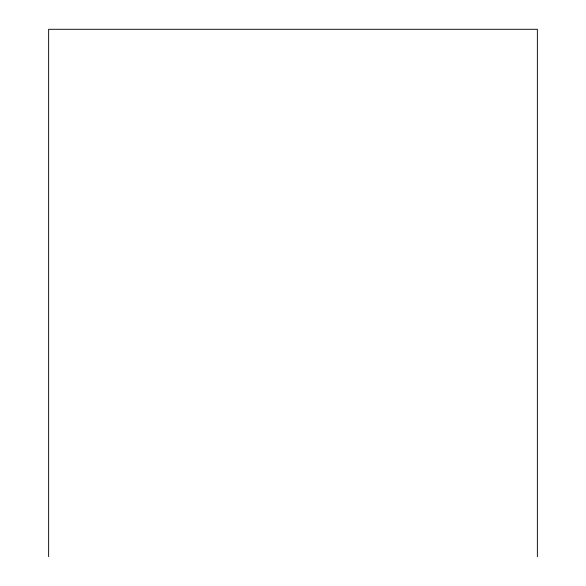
<?xml version="1.0" encoding="UTF-8"?>
<svg xmlns="http://www.w3.org/2000/svg" width="586" height="586" viewBox="0 0 586 586"><rect width="100%" height="100%" fill="white"/><g stroke="black" fill="none" stroke-linecap="round" stroke-linejoin="round"><path stroke-width="0.88" d="M537.362 556.7L537.362 29.3L48.638 29.3L48.638 556.7"/></g></svg>
